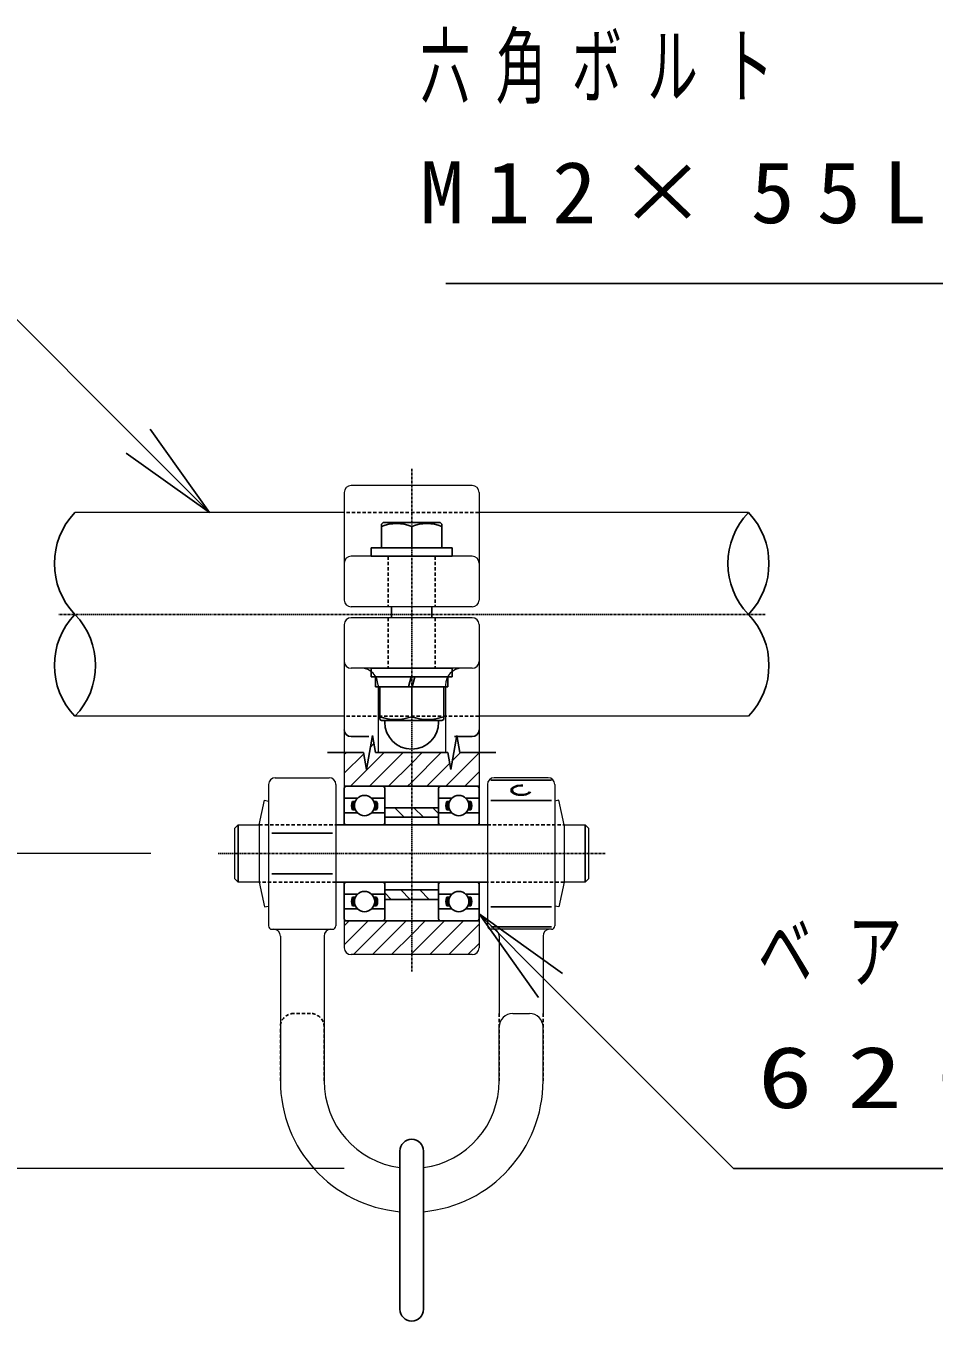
# Model space of a CAD drawing. Units: millimetres, scale not verified. Extents: x -35408 to 50, y -49934 to 13350.
# Drawn here: x -12237 to -10888, y 10446 to 12369 of the extents above; entities that cross this region are included whole.
import ezdxf

# ---------------------------------------------------------------- set-up
doc = ezdxf.new("R2010")
doc.units = ezdxf.units.MM
doc.linetypes.add('USER2', pattern=[6, 3, -1, 1, -1])
doc.linetypes.add('USER4', pattern=[8, 5, -3])
doc.layers.add('線', color=2, linetype='Continuous', lineweight=25)
doc.layers.add('補助', color=2, linetype='Continuous', lineweight=25)
doc.styles.add('ＭＳ ゴシック', font='')
doc.styles.get('ＭＳ ゴシック').set_extended_font_data('MS Gothic')

msp = doc.modelspace()

# ---------------------------------------------------------------- linework, layer by layer
at = {"layer": '線', "color": 20, "linetype": 'USER2'}
for p, q in [((-11664.059, 11711.421), (-11664.059, 10965.171)), ((-11139.059, 11495.171), (-12189.059, 11495.171)), ((-11376.559, 11140.171), (-11951.559, 11140.171))]:
    msp.add_line(p, q, dxfattribs=at)
at = {"layer": '線', "color": 7, "lineweight": 13}
for p, q in [((-11764.059, 11676.421), (-11764.059, 11516.421)), ((-11574.059, 11686.421), (-11754.059, 11686.421)), ((-11564.059, 11676.421), (-11564.059, 11516.421)), ((-11764.059, 11646.421), (-12164.059, 11646.421)), ((-11164.059, 11646.421), (-11564.059, 11646.421)), ((-11574.059, 11581.421), (-11754.059, 11581.421)), ((-11574.059, 11506.421), (-11754.059, 11506.421)), ((-11764.059, 11480.171), (-11764.059, 11182.671)), ((-11574.059, 11490.171), (-11754.059, 11490.171)), ((-11564.059, 11480.171), (-11564.059, 11182.671)), ((-11574.059, 11415.171), (-11754.059, 11415.171)), ((-11714.059, 11390.171), (-11714.059, 11290.171)), ((-11614.059, 11390.171), (-11614.059, 11290.171)), ((-11764.059, 11343.921), (-12164.059, 11343.921)), ((-11164.059, 11343.921), (-11564.059, 11343.921)), ((-11866.559, 11252.671), (-11786.559, 11252.671)), ((-11461.559, 11252.671), (-11541.559, 11252.671)), ((-11876.559, 11242.671), (-11876.559, 11032.671)), ((-11776.559, 11242.671), (-11776.559, 11032.671)), ((-11551.559, 11242.671), (-11551.559, 11032.671)), ((-11451.559, 11242.671), (-11451.559, 11032.671)), ((-11890.347, 11182.575), (-11882.678, 11219.434)), ((-11882.678, 11219.434), (-11876.559, 11218.16)), ((-11876.559, 11218.16), (-11876.559, 11062.182)), ((-11445.44, 11219.434), (-11451.559, 11218.16)), ((-11451.559, 11218.16), (-11451.559, 11062.182)), ((-11437.771, 11182.575), (-11445.44, 11219.434)), ((-11926.559, 11177.671), (-11921.559, 11182.671)), ((-11926.559, 11102.671), (-11926.559, 11177.671)), ((-11921.559, 11182.671), (-11890.339, 11182.671)), ((-11890.347, 11182.575), (-11890.347, 11097.768)), ((-11437.771, 11182.575), (-11437.771, 11097.768)), ((-11437.763, 11182.671), (-11406.559, 11182.671)), ((-11406.559, 11182.671), (-11401.559, 11177.671)), ((-11401.559, 11177.671), (-11401.559, 11102.671)), ((-11921.559, 11097.671), (-11926.559, 11102.671)), ((-11890.339, 11097.671), (-11921.559, 11097.671)), ((-11890.347, 11097.768), (-11882.678, 11060.909)), ((-11764.059, 11097.671), (-11764.059, 11000.171)), ((-11564.059, 11097.671), (-11564.059, 11000.171)), ((-11437.771, 11097.768), (-11445.44, 11060.909)), ((-11406.559, 11097.671), (-11437.763, 11097.671)), ((-11401.559, 11102.671), (-11406.559, 11097.671)), ((-11882.678, 11060.909), (-11876.559, 11062.182)), ((-11445.44, 11060.909), (-11451.559, 11062.182)), ((-11871.559, 11027.671), (-11781.559, 11027.671)), ((-11456.559, 11027.671), (-11546.559, 11027.671)), ((-11859.059, 11017.671), (-11859.059, 10802.671)), ((-11794.059, 11017.671), (-11794.059, 10802.671)), ((-11534.059, 11017.671), (-11534.059, 10902.671)), ((-11469.059, 11017.671), (-11469.059, 10902.671)), ((-11574.059, 10990.171), (-11754.059, 10990.171)), ((-11514.059, 10902.671), (-11489.059, 10902.671)), ((-11534.059, 10802.671), (-11534.059, 10882.671)), ((-11469.059, 10802.671), (-11469.059, 10882.671))]:
    msp.add_line(p, q, dxfattribs=at)
at = {"layer": '線', "color": 4, "linetype": 'USER4'}
for p, q in [((-11564.059, 11646.421), (-11764.059, 11646.421)), ((-11699.059, 11581.421), (-11699.059, 11506.421)), ((-11629.059, 11581.421), (-11629.059, 11506.421)), ((-11699.059, 11490.171), (-11699.059, 11415.171)), ((-11629.059, 11490.171), (-11629.059, 11415.171)), ((-11564.059, 11343.921), (-11764.059, 11343.921)), ((-11890.339, 11182.671), (-11776.559, 11182.671)), ((-11551.559, 11182.671), (-11437.763, 11182.671)), ((-11776.559, 11097.671), (-11890.339, 11097.671)), ((-11437.763, 11097.671), (-11551.559, 11097.671)), ((-11814.059, 10902.671), (-11839.059, 10902.671)), ((-11534.059, 10902.671), (-11534.059, 10802.671)), ((-11469.059, 10902.671), (-11469.059, 10802.671)), ((-11859.059, 10802.671), (-11859.059, 10882.671)), ((-11794.059, 10802.671), (-11794.059, 10882.671))]:
    msp.add_line(p, q, dxfattribs=at)
at = {"layer": '線'}
for p, q in [((-11709.059, 11628.921), (-11706.559, 11631.421)), ((-11709.059, 11628.921), (-11709.059, 11593.921)), ((-11706.559, 11631.421), (-11621.559, 11631.421)), ((-11664.059, 11593.921), (-11664.059, 11625.735)), ((-11619.059, 11628.921), (-11621.559, 11631.421)), ((-11619.059, 11628.921), (-11619.059, 11593.921)), ((-11604.059, 11593.921), (-11724.059, 11593.921)), ((-11724.059, 11593.921), (-11724.059, 11581.421)), ((-11604.059, 11581.421), (-11724.059, 11581.421)), ((-11709.059, 11593.921), (-11619.059, 11593.921)), ((-11604.059, 11581.421), (-11604.059, 11593.921)), ((-11694.059, 11506.421), (-11694.059, 11490.171)), ((-11634.059, 11506.421), (-11634.059, 11490.171)), ((-11604.059, 11415.171), (-11724.059, 11415.171)), ((-11724.059, 11415.171), (-11724.059, 11402.671)), ((-11604.059, 11402.671), (-11604.059, 11415.171)), ((-11604.059, 11402.671), (-11724.059, 11402.671)), ((-11610.309, 11402.671), (-11717.809, 11402.671)), ((-11717.809, 11402.671), (-11717.809, 11387.671)), ((-11610.309, 11387.671), (-11717.809, 11387.671)), ((-11711.559, 11387.671), (-11711.559, 11339.115)), ((-11616.559, 11387.671), (-11711.559, 11387.671)), ((-11668.915, 11387.671), (-11664.896, 11402.671)), ((-11664.059, 11387.671), (-11664.059, 11343.357)), ((-11663.221, 11387.671), (-11659.202, 11402.671)), ((-11616.559, 11387.671), (-11616.559, 11339.115)), ((-11610.309, 11402.671), (-11610.309, 11387.671)), ((-11711.559, 11339.115), (-11709.059, 11337.671)), ((-11619.059, 11337.671), (-11709.059, 11337.671)), ((-11704.059, 11335.171), (-11704.059, 11337.671)), ((-11624.059, 11335.171), (-11624.059, 11337.671)), ((-11616.559, 11339.115), (-11619.059, 11337.671)), ((-11754.059, 11313.744), (-11727.868, 11313.744)), ((-11730.967, 11265.171), (-11722.151, 11315.171)), ((-11722.152, 11315.179), (-11717.742, 11290.171)), ((-11605.967, 11265.171), (-11597.151, 11315.171)), ((-11574.059, 11313.744), (-11600.249, 11313.744)), ((-11597.152, 11315.179), (-11592.742, 11290.171)), ((-11735.375, 11290.171), (-11789.059, 11290.171)), ((-11735.375, 11290.171), (-11730.967, 11265.171)), ((-11664.059, 11290.171), (-11717.742, 11290.171)), ((-11610.375, 11290.171), (-11664.059, 11290.171)), ((-11610.375, 11290.171), (-11605.967, 11265.171)), ((-11539.059, 11290.171), (-11592.742, 11290.171)), ((-11546.559, 11249.071), (-11456.559, 11249.071)), ((-11564.059, 11240.171), (-11764.059, 11240.171)), ((-11764.059, 11237.171), (-11764.059, 11182.671)), ((-11761.059, 11240.171), (-11707.059, 11240.171)), ((-11704.059, 11237.171), (-11704.059, 11182.671)), ((-11624.059, 11237.171), (-11624.059, 11182.671)), ((-11621.059, 11240.171), (-11567.059, 11240.171)), ((-11564.059, 11237.171), (-11564.059, 11182.671)), ((-11764.059, 11222.26), (-11744.512, 11222.26)), ((-11752.066, 11217.66), (-11747.763, 11217.66)), ((-11723.606, 11222.26), (-11704.059, 11222.26)), ((-11716.051, 11217.66), (-11720.354, 11217.66)), ((-11624.059, 11222.26), (-11604.512, 11222.26)), ((-11612.066, 11217.66), (-11607.763, 11217.66)), ((-11583.606, 11222.26), (-11564.059, 11222.26)), ((-11576.051, 11217.66), (-11580.354, 11217.66)), ((-11546.559, 11219.071), (-11456.559, 11219.071)), ((-11764.059, 11200.583), (-11744.512, 11200.583)), ((-11752.066, 11205.183), (-11747.763, 11205.183)), ((-11723.606, 11200.583), (-11704.059, 11200.583)), ((-11716.051, 11205.183), (-11720.354, 11205.183)), ((-11704.059, 11208.171), (-11704.059, 11182.671)), ((-11624.059, 11208.171), (-11704.059, 11208.171)), ((-11624.059, 11194.171), (-11704.059, 11194.171)), ((-11624.059, 11208.171), (-11624.059, 11182.671)), ((-11624.059, 11200.583), (-11604.512, 11200.583)), ((-11612.066, 11205.183), (-11607.763, 11205.183)), ((-11583.606, 11200.583), (-11564.059, 11200.583)), ((-11576.051, 11205.183), (-11580.354, 11205.183)), ((-11921.559, 11182.671), (-11921.559, 11097.671)), ((-11776.559, 11182.671), (-11764.002, 11182.671)), ((-11764.002, 11182.671), (-11564.059, 11182.671)), ((-11761.059, 11182.671), (-11707.059, 11182.671)), ((-11621.059, 11182.671), (-11567.059, 11182.671)), ((-11564.059, 11182.671), (-11551.559, 11182.671)), ((-11406.559, 11182.671), (-11406.559, 11097.671)), ((-11781.559, 11170.171), (-11871.559, 11170.171)), ((-11781.559, 11110.171), (-11871.559, 11110.171)), ((-11764.002, 11097.671), (-11776.559, 11097.671)), ((-11764.059, 11097.671), (-11764.059, 11043.171)), ((-11564.059, 11097.671), (-11764.002, 11097.671)), ((-11761.059, 11097.671), (-11707.059, 11097.671)), ((-11704.059, 11097.671), (-11704.059, 11043.171)), ((-11704.059, 11097.671), (-11704.059, 11072.171)), ((-11624.059, 11097.671), (-11624.059, 11072.171)), ((-11624.059, 11097.671), (-11624.059, 11043.171)), ((-11621.059, 11097.671), (-11567.059, 11097.671)), ((-11564.059, 11097.671), (-11564.059, 11043.171)), ((-11551.559, 11097.671), (-11564.059, 11097.671)), ((-11764.059, 11079.76), (-11744.512, 11079.76)), ((-11723.606, 11079.76), (-11704.059, 11079.76)), ((-11624.059, 11086.171), (-11704.059, 11086.171)), ((-11624.059, 11079.76), (-11604.512, 11079.76)), ((-11583.606, 11079.76), (-11564.059, 11079.76)), ((-11764.059, 11058.083), (-11744.512, 11058.083)), ((-11752.066, 11075.16), (-11747.763, 11075.16)), ((-11752.066, 11062.683), (-11747.763, 11062.683)), ((-11723.606, 11058.083), (-11704.059, 11058.083)), ((-11716.051, 11075.16), (-11720.354, 11075.16)), ((-11716.051, 11062.683), (-11720.354, 11062.683)), ((-11624.059, 11072.171), (-11704.059, 11072.171)), ((-11624.059, 11058.083), (-11604.512, 11058.083)), ((-11612.066, 11075.16), (-11607.763, 11075.16)), ((-11612.066, 11062.683), (-11607.763, 11062.683)), ((-11583.606, 11058.083), (-11564.059, 11058.083)), ((-11576.051, 11075.16), (-11580.354, 11075.16)), ((-11576.051, 11062.683), (-11580.354, 11062.683)), ((-11546.559, 11061.271), (-11456.559, 11061.271)), ((-11564.059, 11040.171), (-11764.059, 11040.171)), ((-11761.059, 11040.171), (-11707.059, 11040.171)), ((-11621.059, 11040.171), (-11567.059, 11040.171)), ((-11546.559, 11031.271), (-11456.559, 11031.271)), ((-11681.559, 10463.51), (-11681.559, 10698.51)), ((-11646.559, 10463.51), (-11646.559, 10698.51))]:
    msp.add_line(p, q, dxfattribs=at)
for centre in [(-11734.059, 11211.421), (-11594.059, 11211.421), (-11734.059, 11068.921), (-11594.059, 11068.921)]:
    msp.add_circle(centre, 15.058, dxfattribs=at)
at = {"layer": '線', "color": 7, "lineweight": 13}
for centre, radius, start, end in [((-11754.059, 11676.421), 10, 90, 180), ((-11574.059, 11676.421), 10, 0, 90), ((-11754.059, 11571.421), 10, 90, 180), ((-11574.059, 11571.421), 10, 0, 90), ((-11754.059, 11516.421), 10, 180, 270), ((-11574.059, 11516.421), 10, 270, 0), ((-11754.059, 11480.171), 10, 90, 180), ((-11574.059, 11480.171), 10, 0, 90), ((-11754.059, 11425.171), 10, 180, 270), ((-11574.059, 11425.171), 10, 270, 0), ((-11739.059, 11390.171), 25, 0, 90), ((-11589.059, 11390.171), 25, 90, 180), ((-11866.559, 11242.671), 10, 90, 180), ((-11786.559, 11242.671), 10, 0, 90), ((-11541.559, 11242.671), 10, 90, 180), ((-11461.559, 11242.671), 10, 0, 90), ((-11871.559, 11032.671), 5, 180, 270), ((-11869.059, 11017.671), 10, 0, 90), ((-11784.059, 11017.671), 10, 90, 180), ((-11781.559, 11032.671), 5, 270, 0), ((-11546.559, 11032.671), 5, 180, 270), ((-11544.059, 11017.671), 10, 0, 90), ((-11459.059, 11017.671), 10, 90, 180), ((-11456.559, 11032.671), 5, 270, 0), ((-11754.059, 11000.171), 10, 180, 270), ((-11574.059, 11000.171), 10, 270, 0), ((-11514.059, 10882.671), 20, 90, 180), ((-11489.059, 10882.671), 20, 0, 90), ((-11664.059, 10802.671), 195, 180, 264.85114), ((-11664.059, 10802.671), 130, 180, 262.26362), ((-11664.059, 10802.671), 130, 277.73638, 0), ((-11664.059, 10802.671), 195, 275.14886, 0)]:
    msp.add_arc(centre, radius, start, end, dxfattribs=at)
at = {"layer": '線'}
for centre, radius, start, end in [((-12085.552, 11570.796), 109.006, 136.07099, 223.92901), ((-11085.552, 11570.796), 109.006, 136.07099, 223.92901), ((-11242.565, 11570.796), 109.006, 316.07099, 43.92901), ((-11686.559, 11568.375), 61.616, 68.58243, 111.41757), ((-11641.558, 11568.375), 61.616, 68.58245, 111.41771), ((-12085.552, 11419.546), 109.006, 136.07099, 223.92901), ((-12242.565, 11419.546), 109.006, 316.07099, 43.92901), ((-11242.565, 11419.546), 109.006, 316.07099, 43.92901), ((-11687.809, 11407.714), 68.599, 249.74445, 290.25555), ((-11664.059, 11335.171), 40, 180, 0), ((-11640.309, 11407.714), 68.599, 249.74445, 290.25555), ((-11754.059, 11323.744), 10, 180, 270), ((-11574.059, 11323.744), 10, 270, 0), ((-11761.059, 11237.171), 3, 90, 180), ((-11707.059, 11237.171), 3, 0, 90), ((-11621.059, 11237.171), 3, 90, 180), ((-11567.059, 11237.171), 3, 0, 90), ((-11738.362, 11211.421), 15.058, 155.52375, 204.47625), ((-11736.21, 11211.421), 15.058, 155.52375, 204.47625), ((-11731.907, 11211.421), 15.058, 335.52375, 24.47625), ((-11729.756, 11211.421), 15.058, 335.52375, 24.47625), ((-11598.362, 11211.421), 15.058, 155.52375, 204.47625), ((-11596.21, 11211.421), 15.058, 155.52375, 204.47625), ((-11591.907, 11211.421), 15.058, 335.52375, 24.47625), ((-11589.756, 11211.421), 15.058, 335.52375, 24.47625), ((-11761.059, 11185.671), 3, 180, 270), ((-11707.059, 11185.671), 3, 270, 0), ((-11621.059, 11185.671), 3, 180, 270), ((-11567.059, 11185.671), 3, 270, 0), ((-11761.059, 11094.671), 3, 90, 180), ((-11707.059, 11094.671), 3, 0, 90), ((-11621.059, 11094.671), 3, 90, 180), ((-11567.059, 11094.671), 3, 0, 90), ((-11738.362, 11068.921), 15.058, 155.52375, 204.47625), ((-11736.21, 11068.921), 15.058, 155.52375, 204.47625), ((-11731.907, 11068.921), 15.058, 335.52375, 24.47625), ((-11729.756, 11068.921), 15.058, 335.52375, 24.47625), ((-11598.362, 11068.921), 15.058, 155.52375, 204.47625), ((-11596.21, 11068.921), 15.058, 155.52375, 204.47625), ((-11591.907, 11068.921), 15.058, 335.52375, 24.47625), ((-11589.756, 11068.921), 15.058, 335.52375, 24.47625), ((-11761.059, 11043.171), 3, 180, 270), ((-11707.059, 11043.171), 3, 270, 0), ((-11621.059, 11043.171), 3, 180, 270), ((-11567.059, 11043.171), 3, 270, 0), ((-11664.059, 10698.51), 17.5, 0, 180), ((-11664.059, 10463.51), 17.5, 180, 0)]:
    msp.add_arc(centre, radius, start, end, dxfattribs=at)
at = {"layer": '線', "color": 4, "linetype": 'USER4'}
for centre, start, end in [((-11839.059, 10882.671), 90, 180), ((-11814.059, 10882.671), 0, 90)]:
    msp.add_arc(centre, 20, start, end, dxfattribs=at)
at = {"layer": '線'}
for major_axis, start_param, end_param in [((-15, 0), 4.5449409, 9.08494105), ((-13, 0), 4.51887579, 9.02998684)]:
    msp.add_ellipse((-11501.559, 11234.071), major_axis=major_axis, ratio=0.5, start_param=start_param, end_param=end_param, dxfattribs=at)
at = {"layer": '補助'}
for p, q in [((-12070.125, 11752.487), (-12304.059, 11986.421)), ((-10871.483, 11986.421), (-11613.539, 11986.421)), ((-12052.447, 11770.165), (-11964.059, 11646.421)), ((-11964.059, 11646.421), (-12070.125, 11752.487)), ((-12087.802, 11734.81), (-11964.059, 11646.421)), ((-11475.67, 10926.678), (-11564.059, 11050.421)), ((-11440.315, 10962.033), (-11564.059, 11050.421)), ((-11564.059, 11050.421), (-11457.993, 10944.355)), ((-11457.993, 10944.355), (-11186.309, 10672.671)), ((-11186.309, 10672.671), (-11136.309, 10672.671)), ((-11136.309, 10672.671), (-10424.443, 10672.671))]:
    msp.add_line(p, q, dxfattribs=at)
at = {"layer": '補助', "lineweight": 13}
for p, q in [((-11597.592, 11312.668), (-11596.841, 11313.418)), ((-11764.059, 11287.622), (-11761.51, 11290.171)), ((-11764.059, 11259.338), (-11735.053, 11288.344)), ((-11754.941, 11240.171), (-11704.941, 11290.171)), ((-11726.657, 11240.171), (-11676.657, 11290.171)), ((-11725.132, 11298.265), (-11720.063, 11303.334)), ((-11664.059, 11246.201), (-11620.088, 11290.171)), ((-11664.059, 11274.485), (-11648.373, 11290.171)), ((-11613.52, 11240.171), (-11564.059, 11289.632)), ((-11603.647, 11278.328), (-11591.804, 11290.171)), ((-11698.373, 11240.171), (-11664.059, 11274.485)), ((-11641.804, 11240.171), (-11607.591, 11274.384)), ((-11585.236, 11240.171), (-11564.059, 11261.348)), ((-11670.088, 11240.171), (-11664.059, 11246.201)), ((-11703.288, 11194.171), (-11704.059, 11194.942)), ((-11675.004, 11194.171), (-11689.004, 11208.171)), ((-11646.72, 11194.171), (-11660.72, 11208.171)), ((-11624.059, 11199.795), (-11632.435, 11208.171)), ((-12051.559, 11140.171), (-12714.059, 11140.171)), ((-11694.425, 11072.171), (-11704.059, 11081.805)), ((-11666.141, 11072.171), (-11680.141, 11086.171)), ((-11637.857, 11072.171), (-11651.857, 11086.171)), ((-11764.059, 11004.78), (-11728.667, 11040.171)), ((-11764.059, 11033.064), (-11756.951, 11040.171)), ((-11750.383, 10990.171), (-11700.383, 11040.171)), ((-11722.099, 10990.171), (-11672.099, 11040.171)), ((-11664.059, 10991.643), (-11615.53, 11040.171)), ((-11664.059, 11019.927), (-11643.814, 11040.171)), ((-11637.246, 10990.171), (-11587.246, 11040.171)), ((-11693.814, 10990.171), (-11664.059, 11019.927)), ((-11608.961, 10990.171), (-11564.059, 11035.074)), ((-11580.677, 10990.171), (-11564.059, 11006.79)), ((-11665.53, 10990.171), (-11664.059, 10991.643)), ((-11764.059, 10672.671), (-13214.059, 10672.671))]:
    msp.add_line(p, q, dxfattribs=at)

# ---------------------------------------------------------------- texts
at = {"layer": '補助', "char_height": 91.64, "attachment_point": 1, "style": 'ＭＳ ゴシック'}
for s, insert in [('\\T1.5;\\W0.6;六角ボルト', (-11651.661, 12355.171)), ('\\T1.5;\\W1.05;M12×55L', (-11651.661, 12167.671)), ('\\T1.64;\\W0.65;ベアリング', (-11150.059, 11041.421)), ('\\T1.64;\\W1.3;6203Z', (-11150.059, 10853.921))]:
    msp.add_mtext(s, dxfattribs=dict(at, insert=insert))

doc.saveas('drawing.dxf')
